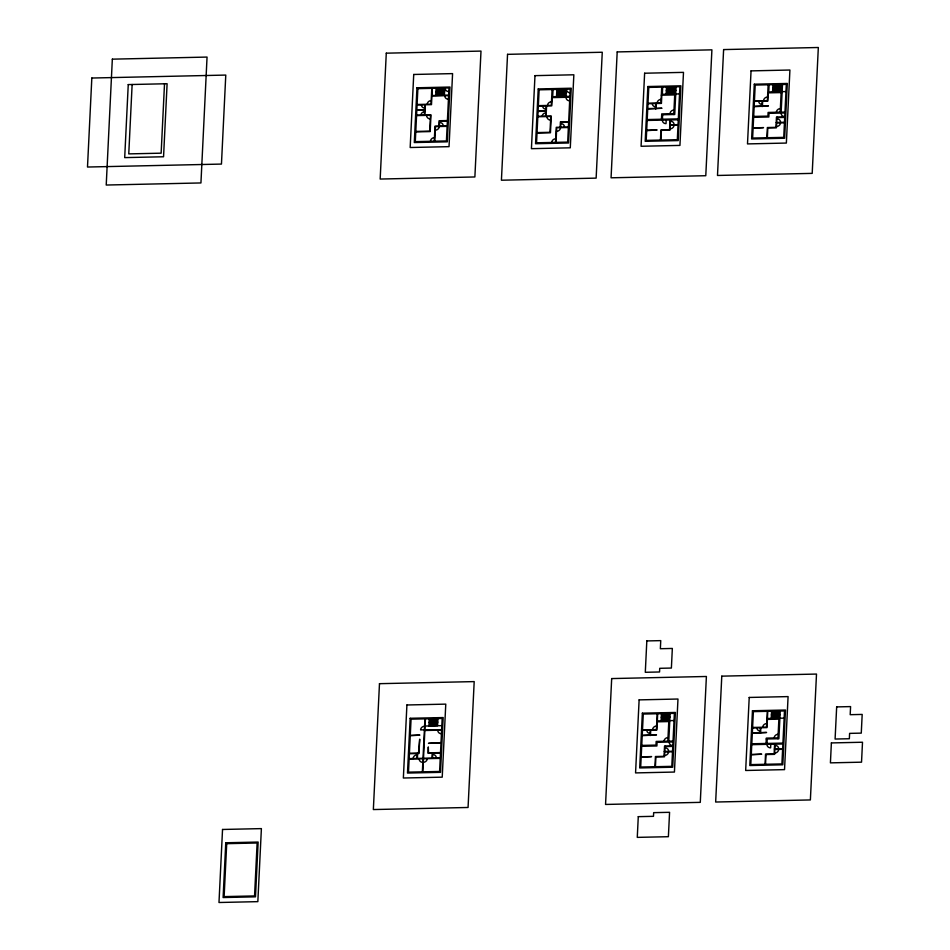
<?xml version="1.0" encoding="UTF-8"?>
<svg xmlns="http://www.w3.org/2000/svg" width="950" height="950" viewBox="0 0 950 950"><rect width="100%" height="100%" fill="white"/><g stroke="black" fill="none" stroke-linecap="round" stroke-linejoin="round"><path stroke-width="1.43" d="M132.133 84.502L128.761 153.888L161.144 153.176L164.516 83.79M424.353 114.974L424.852 104.773M424.84 114.962L425.339 104.761M429.709 131.124L430.481 115.294L416.563 115.603M431.799 88.35L431.027 104.179L417.098 104.488M432.286 88.338L431.49 104.631L417.074 104.951M435.706 95.439L436.062 88.255M434.269 141.218L434.993 126.148L447.141 125.887M436.668 95.416L437.024 88.231M434.756 141.206L435.468 126.599L447.117 126.338M437.641 95.404L437.986 88.207M438.603 95.38L438.947 88.196M439.565 95.356L439.909 88.172M438.888 126.065L439.137 120.733L447.402 120.555M440.527 95.332L440.883 88.148M439.375 126.053L439.636 120.721M441.489 95.309L441.845 88.124M442.463 95.297L442.807 88.101M443.424 95.273L443.769 88.089M444.386 95.249L444.742 88.065M416.919 758.421L417.157 753.552L409.379 753.73M417.406 758.409L417.668 753.089M422.358 771.839L424.935 718.853M422.845 771.828L425.422 718.841M428.901 725.954L429.246 718.758M429.863 725.931L430.219 718.746M430.825 725.907L431.181 718.722M431.799 725.883L432.143 718.699M432.761 725.859L433.105 718.675M432.001 758.088L432.262 752.768M433.723 725.847L434.067 718.651M432.488 758.076L432.725 753.207L440.503 753.041M434.684 725.824L435.041 718.639M435.646 725.8L436.003 718.616M436.62 725.776L436.964 718.592M437.582 725.764L437.926 718.568M545.609 116.138L546.107 105.937M546.107 116.126L546.594 105.925M552.081 89.538L551.309 105.367L538.365 105.652M552.176 97.612L551.772 105.818L538.341 106.115M553.043 89.514L552.686 96.698L569.905 96.318M556.51 96.615L556.866 89.431M557.579 96.591L557.923 89.407M555.524 142.381L556.261 127.312L568.409 127.051M556.011 142.369L556.724 127.763L568.385 127.502M558.636 96.567L558.992 89.383M559.704 96.544L560.049 89.359M560.761 96.52L561.106 89.336M560.144 127.229L560.405 121.897L568.658 121.719M561.83 96.496L562.174 89.312M560.631 127.217L560.892 121.885M562.887 96.472L563.231 89.288M563.944 96.461L564.3 89.264M565.013 96.437L565.357 89.241M566.069 96.413L566.426 89.217A3.883 3.539 -23.8 0 0 570.071 92.732M655.488 108.858L655.749 103.526M655.987 108.846L656.236 103.514M661.722 87.127L660.951 102.956L648.007 103.241M661.818 95.202L661.426 103.407L647.983 103.704M662.684 87.103L662.328 94.288L679.547 93.907M660.44 140.077L660.939 129.877L669.548 129.687L670.023 119.949M661.461 119.237L661.722 113.893L673.811 113.62M660.939 140.066L661.402 130.328L670.011 130.138L670.249 125.269L678.027 125.091M662.411 119.213L662.637 114.76M666.152 94.204L666.508 87.02M667.221 94.181L667.565 86.996M666.199 120.032L666.021 123.631A3.883 3.539 -23.8 0 1 662.376 120.116M668.278 94.157L668.634 86.972M669.346 94.133L669.691 86.949M670.403 94.109L670.759 86.925M671.472 94.086L671.816 86.901M670.273 124.806L670.51 119.938M672.529 94.062L672.885 86.877M673.597 94.038L673.942 86.854M674.654 94.014L674.999 86.83M673.764 114.522L674.714 94.917M676.068 86.806L674.726 114.499L661.675 114.784M649.99 735.502L650.251 730.17M650.477 735.49L650.738 730.158M657.186 713.747L656.426 729.576L642.497 729.885M654.942 766.721L655.429 756.521L664.038 756.331L664.537 746.13L672.802 745.952M657.685 713.735L656.889 730.028L642.473 730.348M655.429 766.709L655.904 756.972L664.513 756.782L664.751 751.913L672.517 751.735M661.105 720.836L661.449 713.652M662.067 720.824L662.423 713.628M663.029 720.801L663.385 713.604M664.002 720.777L664.347 713.592M664.964 720.753L665.309 713.569M665.926 720.729L666.283 713.545M664.774 751.45L665.024 746.118M666.888 720.717L667.244 713.521M667.862 720.694L668.206 713.509M667.838 741.178L669.168 713.486M668.788 741.154L670.13 713.462M761.912 106.519L762.173 101.187M762.411 106.507L762.66 101.175M768.146 84.776L767.374 100.617L754.431 100.902M768.241 92.862L767.849 101.068L754.407 101.353M769.108 84.764L768.752 91.948L785.971 91.568M766.864 137.726L767.363 127.538L775.972 127.347L776.471 117.147L784.736 116.969M767.363 137.714L767.826 127.977L776.435 127.787L776.672 122.918L784.451 122.752M772.576 91.865L772.932 84.681M773.644 91.841L773.989 84.657M774.701 91.817L775.057 84.633M775.77 91.794L776.114 84.609M776.827 91.77L777.183 84.586M777.896 91.746L778.24 84.562M776.696 122.467L776.957 117.135M778.953 91.722L779.309 84.538M780.021 91.699L780.366 84.514M780.188 112.183L781.137 92.577M781.078 91.675L781.434 84.491M781.149 112.159L782.491 84.467M760.095 733.079L760.344 727.748M760.582 733.068L760.843 727.736M767.291 711.324L766.519 727.154L752.602 727.462M765.047 764.299L765.534 754.098L774.143 753.908L774.618 744.171M766.056 743.458L766.318 738.114L777.979 737.853M767.778 711.312L766.994 727.605L752.578 727.926M765.534 764.287L766.009 754.549L774.618 754.359L774.856 749.491L782.622 749.312M767.006 743.434L767.232 738.993M771.21 718.414L771.554 711.229M770.794 744.254L770.616 747.852A3.883 3.539 -23.8 0 1 766.971 744.337M772.172 718.402L772.528 711.206M773.134 718.378L773.49 711.182M774.107 718.354L774.452 711.17M775.069 718.331L775.414 711.146M776.031 718.307L776.376 711.123M774.867 749.028L775.105 744.159M776.993 718.295L777.349 711.099M777.955 718.271L778.311 711.087M777.931 738.756L779.273 711.063M780.235 711.039L778.893 738.732L766.27 739.005M440.812 89.644L439.517 89.977L440.776 90.238M440.788 89.941L444.647 89.858M435.884 91.853L444.564 91.651M431.929 95.522L448.637 95.154M556.688 93.029L566.247 92.815M666.33 90.606L675.889 90.404M772.754 88.267L782.313 88.065M431.906 95.986L448.614 95.617M551.689 97.624L569.857 97.221M661.331 95.214L675.676 94.893M767.754 92.862L782.099 92.554M416.836 109.82L424.614 109.642M416.812 110.271L424.591 110.105M538.104 110.984L545.87 110.806M647.746 108.573L655.512 108.395M655.999 108.383L661.996 108.252L647.722 109.024M754.169 106.222L761.936 106.056M762.422 106.044L768.419 105.913L754.146 106.685M538.08 111.435L545.846 111.269M416.575 115.14L430.991 114.831L430.184 131.575L415.767 131.896M537.842 116.304L551.285 116.019L550.466 132.762L537.023 133.059M537.819 116.767L550.774 116.482L550.003 132.311L537.047 132.596M784.973 112.076L768.099 112.444L767.921 116.114L753.671 116.423M784.926 112.967L769.013 113.323L768.835 116.992L753.623 117.325M439.613 121.184L447.379 121.006M647.211 119.558L678.324 118.869M560.868 122.348L568.646 122.182M647.164 120.448L678.288 119.771M776.934 117.598L784.712 117.42M669.786 124.818L678.051 124.64M776.209 122.479L784.474 122.289M415.791 131.433L430.196 131.112M646.689 130.186L657.115 129.96L646.665 130.649M753.113 127.846L763.539 127.621L753.089 128.309M429.079 722.356L437.76 722.166M661.283 717.25L669.964 717.06M771.388 714.828L780.069 714.637M425.077 726.038L441.833 725.669M657.329 720.919L674.037 720.551M767.434 718.497L784.142 718.129M657.281 721.822L668.788 721.572M767.386 719.399L778.893 719.15M424.401 729.837L420.577 729.921A3.883 3.539 -23.8 0 1 424.579 726.239M424.876 730.028L441.631 729.659M424.864 730.491L441.619 730.123M410.281 735.312L419.9 735.098L410.258 735.775M642.236 735.217L650.014 735.039M650.501 735.027L656.486 734.896L642.212 735.668M752.341 732.794L760.107 732.616M760.606 732.604L766.591 732.474L752.317 733.246M441.002 742.603L428.474 743.339L440.99 743.066M673.039 741.059L656.165 741.428L655.987 745.097L641.737 745.406M672.992 741.962L657.079 742.306L656.901 745.976L641.701 746.308M751.806 743.779L782.931 743.09M665.012 746.581L672.778 746.415M751.759 744.669L782.883 743.992M409.402 753.267L418.534 753.065L419.698 739.159L419.009 753.516L417.644 753.54M440.527 752.578L428.509 752.851L428.308 746.938L427.999 753.314L432.238 753.219M664.276 751.462L672.541 751.284M774.381 749.039L782.646 748.861M409.141 758.599L423.023 758.29M423.51 758.278L440.266 757.91M409.117 759.05L422.999 758.753M423.486 758.741L440.242 758.373M641.191 756.829L651.605 756.604L641.167 757.293M751.284 754.407L761.71 754.181L751.272 754.87M424.697 107.968A3.456 3.147 -23.8 0 1 421.444 104.844M448.816 91.568A3.883 3.539 -23.8 0 1 445.158 88.053M439.541 122.455A3.883 3.539 -23.8 0 1 443.199 125.97M439.292 126.516A3.883 3.539 -23.8 0 1 435.29 130.186M420.957 115.045A3.456 3.147 -23.8 0 1 424.508 111.779M430.445 141.301A3.883 3.539 -23.8 0 1 434.435 137.619M427.203 104.263A3.883 3.539 -23.8 0 1 431.193 100.581M430.303 118.893A3.883 3.539 -23.8 0 1 426.657 115.377M448.436 99.216A3.883 3.539 -23.8 0 1 444.79 95.701M784.748 116.565A3.883 3.539 -23.8 0 1 781.102 113.062M776.874 118.869A3.883 3.539 -23.8 0 1 780.52 122.384M780.508 122.835A3.883 3.539 -23.8 0 1 776.506 126.516M762.019 104.381A3.456 3.147 -23.8 0 1 758.777 101.258M763.551 100.7A3.883 3.539 -23.8 0 1 767.553 97.019M776.364 112.266A3.883 3.539 -23.8 0 1 780.366 108.585M542.212 116.209A3.456 3.147 -23.8 0 1 545.763 112.943M545.953 109.131A3.456 3.147 -23.8 0 1 542.711 106.02M551.701 142.464A3.883 3.539 -23.8 0 1 555.702 138.783M560.548 127.68A3.883 3.539 -23.8 0 1 556.546 131.361M560.809 123.619A3.883 3.539 -23.8 0 1 564.454 127.134M569.679 100.819A3.883 3.539 -23.8 0 1 566.034 97.304M547.485 105.45A3.883 3.539 -23.8 0 1 551.487 101.769M550.596 120.08A3.883 3.539 -23.8 0 1 546.951 116.565M657.127 103.039A3.883 3.539 -23.8 0 1 661.129 99.358M669.988 113.703A3.883 3.539 -23.8 0 1 673.977 110.022M670.451 121.208A3.883 3.539 -23.8 0 1 674.096 124.723M674.072 125.186A3.883 3.539 -23.8 0 1 670.082 128.856M655.595 106.721A3.456 3.147 -23.8 0 1 652.353 103.609M441.441 733.709A3.883 3.539 -23.8 0 1 437.784 730.206M422.821 762.339A3.883 3.539 -23.8 0 1 419.176 758.836M413.096 758.504A3.883 3.539 -23.8 0 1 417.086 754.834M432.666 754.49A3.883 3.539 -23.8 0 1 436.311 757.993M427.31 758.658A3.883 3.539 -23.8 0 1 423.308 762.328M650.085 733.364A3.456 3.147 -23.8 0 1 646.843 730.253M652.591 729.659A3.883 3.539 -23.8 0 1 656.592 725.99M668.574 751.83A3.883 3.539 -23.8 0 1 664.572 755.499M664.941 747.852A3.883 3.539 -23.8 0 1 668.598 751.367M672.826 745.548A3.883 3.539 -23.8 0 1 669.168 742.045M664.002 741.261A3.883 3.539 -23.8 0 1 668.004 737.58M762.696 727.237A3.883 3.539 -23.8 0 1 766.697 723.568M775.046 745.429A3.883 3.539 -23.8 0 1 778.703 748.944M778.679 749.408A3.883 3.539 -23.8 0 1 774.678 753.077M760.19 730.942A3.456 3.147 -23.8 0 1 756.948 727.831M774.155 737.936A3.883 3.539 -23.8 0 1 778.157 734.255M91.829 78.031L87.495 167.034L221.457 164.077L225.779 75.074L91.829 78.031M112.337 59.161L106.222 185.036L200.937 182.946L207.053 57.071L112.337 59.161M128.25 84.586L124.699 157.617L163.554 156.762L167.105 83.731L128.25 84.586M222.537 829.469L218.987 902.5L257.842 901.645L261.392 828.614L222.537 829.469M225.768 842.769L223.107 897.548L255.491 896.836L258.151 842.056L225.768 842.769M226.706 843.671L224.129 896.61L254.553 895.933L257.129 842.994L226.706 843.671M386.282 53.176L380.166 179.051L474.881 176.961L480.997 51.086L386.282 53.176M379.478 683.679L373.35 809.554L468.065 807.476L474.192 681.601L379.478 683.679M413.725 74.468L410.174 147.511L449.029 146.656L452.58 73.613L413.725 74.468M416.955 87.78L414.295 142.548L447.319 141.823L449.991 87.044L416.955 87.78M417.869 88.659L415.293 141.633L446.417 140.944L448.982 87.97L417.869 88.659M406.909 704.983L403.358 778.014L442.225 777.159L445.776 704.128L406.909 704.983M410.151 718.283L407.479 773.062L440.515 772.338L443.175 717.559L410.151 718.283M411.065 719.162L408.488 772.136L439.601 771.459L442.178 718.473L411.065 719.162M507.549 54.34L501.422 180.215L596.137 178.125L602.264 52.25L507.549 54.34M534.981 75.644L531.43 148.675L570.285 147.82L573.847 74.789L534.981 75.644M538.222 88.944L535.551 143.723L568.587 142.987L571.247 88.219L538.222 88.944M539.125 89.823L536.548 142.797L567.673 142.108L570.249 89.134L539.125 89.823M617.191 51.929L611.064 177.804L705.779 175.714L711.906 49.839L617.191 51.929M611.681 678.573L605.554 804.448L700.281 802.358L706.396 676.483L611.681 678.573M644.623 73.221L641.072 146.264L679.939 145.409L683.489 72.366L644.623 73.221M647.864 86.533L645.193 141.301L678.229 140.576L680.889 85.809L647.864 86.533M648.767 87.412L646.202 140.386L677.314 139.697L679.891 86.723L648.767 87.412M639.124 699.877L635.562 772.908L674.429 772.053L677.979 699.022L639.124 699.877M642.354 713.177L639.694 767.944L672.719 767.22L675.391 712.453L642.354 713.177M638.281 816.656L637.272 837.377L668.384 836.701L669.572 812.309L653.659 812.654L653.481 816.323L638.281 816.656M643.269 714.056L640.692 767.03L671.804 766.341L674.381 713.367L643.269 714.056M646.819 640.929L645.299 672.291L659.549 671.982L659.727 668.313L671.389 668.052L672.339 648.446L660.357 648.719L660.749 640.633L646.819 640.929M723.615 49.578L717.488 175.465L812.203 173.375L818.33 47.5L723.615 49.578M751.046 70.882L747.496 143.913L786.363 143.058L789.913 70.027L751.046 70.882M721.786 676.151L715.659 802.026L810.374 799.936L816.501 674.061L721.786 676.151M754.288 84.194L751.616 138.961L784.653 138.237L787.312 83.457L754.288 84.194M755.203 85.061L752.626 138.047L783.738 137.358L786.315 84.384L755.203 85.061M749.217 697.454L745.667 770.486L784.534 769.631L788.084 696.599L749.217 697.454M752.459 710.754L749.788 765.522L782.824 764.797L785.484 710.03L752.459 710.754M753.374 711.633L750.797 764.607L781.909 763.919L784.486 710.944L753.374 711.633M831.381 742.924L830.419 762.862L861.531 762.173L862.505 742.235L831.381 742.924M836.665 706.907L835.097 739.041L849.347 738.732L849.609 733.376L861.27 733.127L862.184 714.424L850.191 714.685L850.582 706.598L836.665 706.907"/></g></svg>
